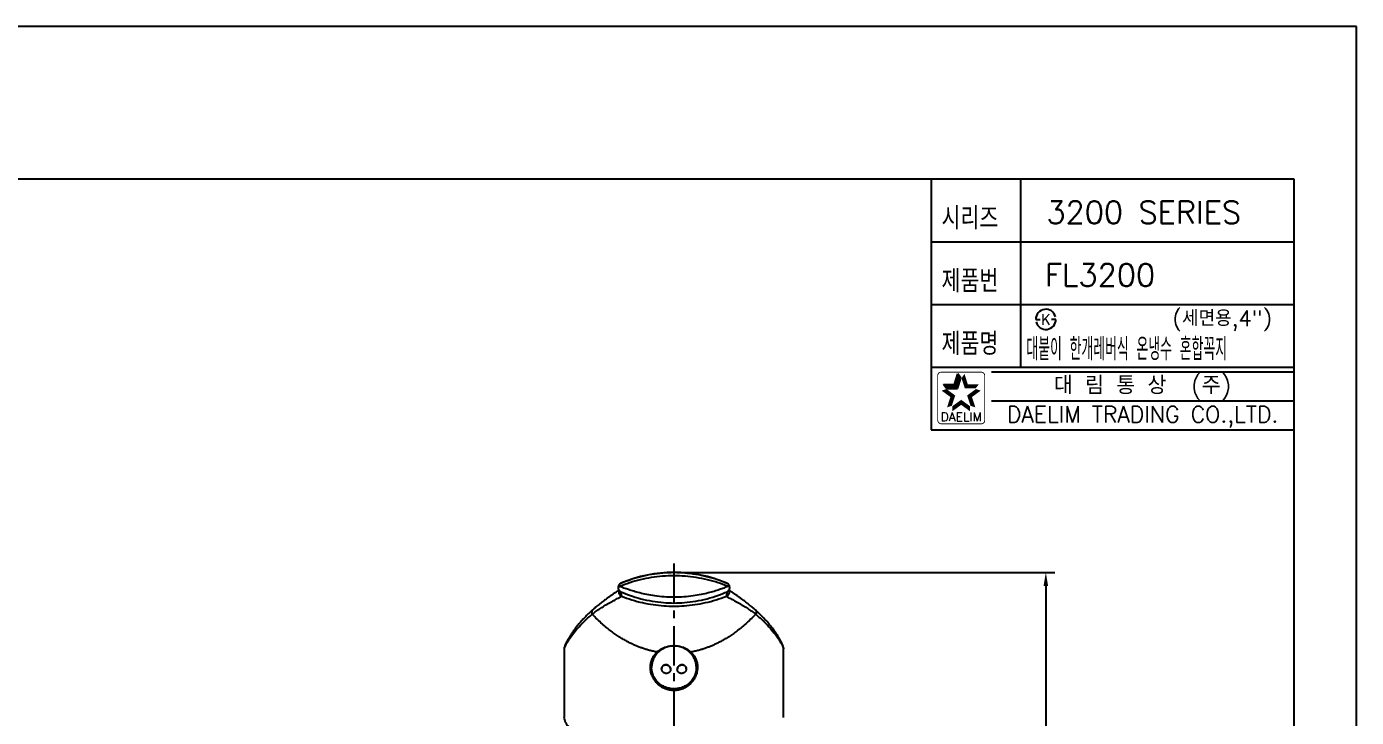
# Model space of a CAD drawing. Extents: x 589 to 1183, y 15 to 435.
# Drawn here: x 886 to 1183, y 280.9 to 435 of the extents above; entities that cross this region are included whole.
import ezdxf
from ezdxf.enums import TextEntityAlignment as Align

# ---------------------------------------------------------------- set-up
doc = ezdxf.new("R2010")
doc.units = 0
doc.header["$LTSCALE"] = 7
doc.header["$MEASUREMENT"] = 0
doc.linetypes.add('CENTER', pattern=[2, 1.25, -0.25, 0.25, -0.25])
doc.layers.get('0').update_dxf_attribs({"color": 2, "linetype": 'CONTINUOUS'})
for name, color, linetype in [('CL', 1, 'CENTER'), ('DIM', 2, 'CONTINUOUS'), ('DWG', 7, 'CONTINUOUS')]:
    doc.layers.add(name, color=color, linetype=linetype)
doc.styles.add('GHS', font='ROMANS', dxfattribs={"bigfont": 'GHS'})
doc.styles.add('HAN', font='TXT.shx', dxfattribs={"bigfont": 'GHS.shx'})
doc.styles.add('ROMANS', font='romans')

# ---------------------------------------------------------------- blocks, each defined once
blk = doc.blocks.new('KS')
at = {"layer": 'DIM'}
for p, q in [((-2.25, 0), (-1.75, 0)), ((-1.75, 0), (-1.25, 0)), ((1.75, 0), (1.25, 0)), ((2.25, 0), (1.75, 0))]:
    blk.add_line(p, q, dxfattribs=at)
for start, end in [(15, 180), (195, 0)]:
    blk.add_arc((0, 0), 2.25, start, end, dxfattribs=at)
at = {"layer": 'DIM', "style": 'HAN'}
blk.add_text('K', height=2.39, dxfattribs=at).set_placement((0, 0), align=Align.MIDDLE)
blk = doc.blocks.new('BORDER')
for p, q in [((1, 1), (0, 1)), ((1, 0), (1, 1))]:
    blk.add_line(p, q)
blk = doc.blocks.new('양식')
at = {"color": 4}
for p, q in [((1219, 386), (1768, 386)), ((1768, 386), (1768, 11))]:
    blk.add_line(p, q, dxfattribs=at)
at = {"color": 7}
for p, q in [((1687, 386), (1687, 330)), ((1707, 386), (1707, 344)), ((1687, 372), (1768, 372)), ((1687, 358), (1768, 358)), ((1687, 344), (1768, 344)), ((1687, 330), (1768, 330))]:
    blk.add_line(p, q, dxfattribs=at)
at = {"color": 2}
for p, q in [((1692.24, 340.18), (1692.99, 342.49)), ((1692.9, 339.27), (1693.65, 341.57)), ((1693.65, 341.57), (1692.99, 342.49)), ((1689.81, 340.18), (1692.24, 340.18)), ((1690.48, 339.27), (1689.81, 340.18)), ((1690.48, 339.27), (1692.9, 339.27))]:
    blk.add_line(p, q, dxfattribs=at)
at = {"color": 2, "linetype": 'Continuous'}
for p, q in [((1700.5, 343), (1768, 343)), ((1700.5, 336.5), (1768, 336.5))]:
    blk.add_line(p, q, dxfattribs=at)
at = {"color": 2, "linetype": 'Continuous', "const_width": 0.2}
for points in [[(1688.48, 342.13, -0.414214), (1689.23, 342.88)], [(1688.48, 332.13), (1688.48, 342.13, -1)], [(1689.23, 342.88), (1698.23, 342.88, -0.414214), (1698.98, 342.13, 0.043396)], [(1698.98, 342.13), (1698.98, 332.13, -0.414214), (1698.23, 331.38)], [(1698.23, 331.38), (1689.48, 331.38, -0.414214), (1688.48, 332.13, 0.672398)]]:
    blk.add_lwpolyline(points, format="xyb", dxfattribs=at)
at = {"color": 2}
for points in [[(1692.24, 340.18), (1692.9, 339.27), (1692.99, 342.49), (1693.65, 341.57)], [(1694.47, 342.49), (1693.8, 341.57), (1695.22, 340.18), (1694.55, 339.27)], [(1691.32, 337.35), (1692.4, 337.7), (1689.36, 338.78), (1690.43, 339.13)], [(1689.81, 340.18), (1690.48, 339.27), (1692.24, 340.18), (1692.9, 339.27)], [(1695.22, 340.18), (1694.55, 339.27), (1697.64, 340.18), (1696.98, 339.27)], [(1698.1, 338.78), (1697.02, 339.13), (1696.14, 337.35), (1695.06, 337.7)], [(1690.57, 335.05), (1691.65, 335.4), (1691.32, 337.35), (1692.4, 337.7)], [(1693.73, 335.6), (1693.73, 336.73), (1691.77, 334.18), (1691.77, 335.31)], [(1695.69, 334.18), (1695.69, 335.31), (1693.73, 335.6), (1693.73, 336.73)], [(1696.14, 337.35), (1695.06, 337.7), (1696.89, 335.05), (1695.81, 335.4)]]:
    blk.add_solid(points, dxfattribs=at)
at = {"xscale": 594, "yscale": 420, "zscale": 594}
blk.add_blockref('BORDER', (1188, 0), dxfattribs=at)
at = {"layer": 'DIM', "color": 4}
blk.add_blockref('KS', (1712.63, 354.68), dxfattribs=at)
at = {"color": 7, "linetype": 'Continuous'}
for s, height, style, p in [('대 림 통 상  (주)', 4, 'GHS', (1734.26, 339.7)), ('DAELIM TRADING CO.,LTD.', 3.6, 'ROMANS', (1734.26, 332.93))]:
    blk.add_text(s, height=height, dxfattribs=dict(at, style=style)).set_placement(p, align=Align.MIDDLE)
at = {"color": 2, "linetype": 'Continuous', "style": 'ROMANS'}
blk.add_text('DAELIM', height=2, dxfattribs=at).set_placement((1693.73, 331.93), align=Align.CENTER)
at = {"layer": 'DIM', "style": 'GHS', "width": 0.8}
for s, p in [('시리즈', (1689.34, 374.73)), ('제품번', (1689.34, 360.73)), ('제품명', (1689.34, 346.73))]:
    blk.add_text(s, height=5, dxfattribs=at).set_placement(p)

msp = doc.modelspace()

# ---------------------------------------------------------------- linework, layer by layer
at = {"layer": 'CL'}
msp.add_line((1030.58, 315.22), (1030.58, 47.08), dxfattribs=at)
at = {"layer": 'DIM'}
for p, q in [((1031.58, 313.22), (1115.64, 313.22)), ((1113.64, 310.22), (1113.64, 198.07))]:
    msp.add_line(p, q, dxfattribs=at)
msp.add_solid([(1113.14, 310.22), (1114.14, 310.22), (1113.64, 313.22)], dxfattribs=at)
at = {"layer": 'DWG'}
for p, q in [((1018.14, 310.07), (1018.14, 310.07)), ((1018.73, 310.78), (1018.73, 310.78)), ((1042.43, 310.78), (1042.43, 310.78)), ((1043.02, 310.06), (1043.02, 310.07)), ((1018.25, 308.81), (1018.25, 308.8)), ((1042.91, 308.8), (1042.91, 308.8)), ((1006.08, 296.17), (1006.08, 296.16)), ((1006.08, 296.17), (1006.08, 296.16)), ((1006.08, 296.16), (1006.08, 280.87)), ((1055.08, 280.87), (1055.08, 296.16)), ((1055.08, 296.16), (1055.08, 296.15)), ((1055.08, 296.15), (1055.08, 296.15))]:
    msp.add_line(p, q, dxfattribs=at)
msp.add_arc((1030.58, 283.22), 30, 66.7374, 113.2612, dxfattribs=at)
for points in [[(1030.58, 312.47), (1028.04, 312.37), (1025.52, 312.06), (1023.06, 311.56), (1020.71, 310.89), (1018.53, 310.08)], [(1030.58, 313.16), (1028.07, 313.05), (1025.59, 312.75), (1023.17, 312.24), (1020.86, 311.56), (1018.74, 310.76)], [(1042.42, 310.76), (1040.28, 311.57), (1037.95, 312.25), (1035.5, 312.76), (1033.01, 313.06), (1030.58, 313.16)], [(1042.63, 310.08), (1040.43, 310.9), (1038.05, 311.57), (1035.57, 312.07), (1033.05, 312.37), (1030.58, 312.47)], [(1018.05, 309.09), (1017.91, 308.99), (1017.75, 308.88), (1017.57, 308.76), (1017.38, 308.63), (1017.17, 308.49), (1016.95, 308.33), (1016.71, 308.17), (1016.46, 308), (1016.19, 307.8), (1015.9, 307.6), (1015.58, 307.37), (1015.25, 307.13), (1014.89, 306.86), (1014.51, 306.57), (1014.11, 306.26), (1013.69, 305.92), (1013.24, 305.55), (1012.77, 305.15), (1012.4, 304.83)], [(1018.23, 309.21), (1018.18, 309.18), (1018.05, 309.09)], [(1018.14, 310.07), (1018.11, 309.72), (1018.21, 309.39), (1018.42, 309.11), (1018.7, 308.91)], [(1018.68, 310.76), (1018.57, 310.69), (1018.34, 310.48), (1018.24, 310.33), (1018.19, 310.21), (1018.16, 310.13), (1018.14, 310.07)], [(1018.71, 310.74), (1018.51, 310.63), (1018.34, 310.47), (1018.22, 310.28), (1018.14, 310.07)], [(1018.14, 310.07), (1018.27, 310.07), (1018.4, 310.08), (1018.53, 310.08)], [(1018.21, 309.4), (1018.21, 309.37), (1018.22, 309.31), (1018.22, 309.24), (1018.23, 309.17), (1018.24, 309.09), (1018.24, 309), (1018.25, 308.9), (1018.25, 308.8)], [(1030.58, 307.68), (1028.37, 307.76), (1026.29, 307.98), (1024.49, 308.28), (1022.94, 308.63), (1021.6, 309), (1020.43, 309.37), (1019.41, 309.73), (1018.53, 310.08)], [(1018.73, 310.78), (1018.68, 310.76)], [(1018.7, 308.91), (1020.67, 308.13), (1023.18, 307.35), (1025.73, 306.8), (1028.27, 306.49), (1030.58, 306.39)], [(1018.74, 310.76), (1018.71, 310.74)], [(1018.73, 310.75), (1018.71, 310.74)], [(1018.8, 308.61), (1018.77, 308.91)], [(1042.63, 310.08), (1041.75, 309.73), (1040.73, 309.37), (1039.56, 308.99), (1038.22, 308.63), (1036.67, 308.28), (1034.87, 307.98), (1032.79, 307.76), (1030.58, 307.68)], [(1030.58, 306.39), (1032.91, 306.49), (1035.45, 306.8), (1037.99, 307.35), (1040.5, 308.13), (1042.46, 308.91)], [(1042.39, 308.91), (1042.36, 308.89)], [(1042.36, 308.89), (1042.36, 308.61)], [(1042.45, 310.74), (1042.42, 310.76)], [(1042.46, 310.77), (1042.43, 310.78)], [(1042.45, 310.74), (1042.43, 310.75)], [(1043.02, 310.07), (1042.94, 310.28), (1042.82, 310.47), (1042.65, 310.63), (1042.45, 310.74)], [(1043.02, 310.07), (1043.01, 310.13), (1042.98, 310.21), (1042.92, 310.32), (1042.82, 310.48), (1042.6, 310.69), (1042.46, 310.77)], [(1042.46, 308.91), (1042.75, 309.1), (1042.95, 309.39), (1043.05, 309.72), (1043.02, 310.06)], [(1043.02, 310.06), (1042.89, 310.07), (1042.76, 310.08), (1042.63, 310.08)], [(1042.91, 308.8), (1042.92, 308.9), (1042.92, 309), (1042.93, 309.09), (1042.93, 309.17), (1042.94, 309.24), (1042.95, 309.31), (1042.95, 309.37), (1042.96, 309.4)], [(1043.11, 309.09), (1043.03, 309.15), (1042.94, 309.21)], [(1048.76, 304.83), (1048.39, 305.16), (1047.92, 305.55), (1047.48, 305.91), (1047.07, 306.25), (1046.67, 306.56), (1046.3, 306.84), (1045.94, 307.1), (1045.61, 307.35), (1045.3, 307.57), (1045.01, 307.78), (1044.74, 307.97), (1044.49, 308.15), (1044.25, 308.31), (1044.03, 308.46), (1043.82, 308.6), (1043.63, 308.73), (1043.46, 308.85), (1043.3, 308.96), (1043.16, 309.06), (1043.11, 309.09)], [(1012.31, 303.89), (1012.65, 304.14), (1013.01, 304.41), (1013.4, 304.69), (1013.82, 304.97), (1014.27, 305.27), (1014.74, 305.57), (1015.24, 305.88), (1015.77, 306.2), (1016.34, 306.52), (1016.93, 306.84), (1017.48, 307.13), (1017.93, 307.37), (1018.28, 307.55), (1018.53, 307.69), (1018.71, 307.79), (1018.81, 307.86), (1018.86, 307.9)], [(1018.25, 308.8), (1018.26, 308.66), (1018.37, 308.34), (1018.58, 308.08), (1018.86, 307.9)], [(1018.86, 307.9), (1018.8, 308.61)], [(1018.86, 307.9), (1021.16, 307.1), (1023.52, 306.47), (1025.91, 306.03), (1028.29, 305.77), (1030.58, 305.69)], [(1030.58, 305.69), (1032.88, 305.77), (1035.26, 306.03), (1037.65, 306.47), (1040.01, 307.1), (1042.3, 307.9)], [(1042.91, 308.8), (1042.9, 308.66), (1042.79, 308.34), (1042.58, 308.08), (1042.3, 307.9)], [(1042.36, 308.61), (1042.3, 307.9)], [(1042.3, 307.9), (1042.35, 307.86), (1042.46, 307.79), (1042.63, 307.69), (1042.87, 307.55), (1043.2, 307.38), (1043.62, 307.17), (1044.13, 306.9), (1044.71, 306.58), (1045.3, 306.25), (1045.85, 305.92), (1046.37, 305.6), (1046.87, 305.28), (1047.34, 304.97), (1047.78, 304.67), (1048.18, 304.39), (1048.54, 304.12), (1048.85, 303.89)], [(1012.4, 304.83), (1011.52, 304.03), (1010.65, 303.17), (1009.88, 302.33), (1009.2, 301.53), (1008.6, 300.77), (1008.07, 300.06), (1007.61, 299.39), (1007.22, 298.78), (1006.89, 298.22), (1006.62, 297.71), (1006.4, 297.28), (1006.24, 296.89), (1006.13, 296.55), (1006.08, 296.16)], [(1006.08, 296.16), (1006.14, 296.41), (1006.34, 296.85), (1006.69, 297.5), (1007.24, 298.35), (1008, 299.42), (1009.04, 300.7), (1010.44, 302.19), (1012.31, 303.89)], [(1012.4, 304.83), (1012.29, 304.7), (1012.21, 304.46), (1012.21, 304.18), (1012.31, 303.89)], [(1026.79, 295.43), (1025.92, 295.61), (1025.1, 295.82), (1024.32, 296.04), (1023.57, 296.29), (1022.84, 296.55), (1022.11, 296.85), (1021.38, 297.17), (1020.65, 297.52), (1019.9, 297.92), (1019.12, 298.36), (1018.31, 298.87), (1017.45, 299.44), (1016.54, 300.11), (1015.58, 300.87), (1014.55, 301.75), (1013.46, 302.75), (1012.31, 303.89)], [(1048.85, 303.89), (1047.7, 302.75), (1046.61, 301.75), (1045.59, 300.87), (1044.63, 300.11), (1043.72, 299.45), (1042.86, 298.87), (1042.05, 298.37), (1041.28, 297.93), (1040.54, 297.54), (1039.81, 297.18), (1039.09, 296.86), (1038.37, 296.57), (1037.63, 296.3), (1036.88, 296.05), (1036.09, 295.82), (1035.26, 295.62), (1034.37, 295.43)], [(1055.08, 296.16), (1055, 296.67), (1054.82, 297.14), (1054.56, 297.68), (1054.21, 298.32), (1053.77, 299.05), (1053.23, 299.86), (1052.58, 300.75), (1051.82, 301.71), (1050.91, 302.74), (1049.86, 303.82), (1048.76, 304.83)], [(1048.76, 304.83), (1048.87, 304.7), (1048.96, 304.46), (1048.95, 304.18), (1048.85, 303.89)], [(1048.85, 303.89), (1050.73, 302.19), (1052.12, 300.69), (1053.16, 299.41), (1053.93, 298.35), (1054.47, 297.49), (1054.83, 296.85), (1055.02, 296.41), (1055.08, 296.16)], [(1006.08, 296.16), (1006.08, 294.09), (1006.08, 287.67), (1006.08, 280.88)], [(1025.33, 292.04), (1025.42, 292.94), (1025.7, 293.86), (1026.16, 294.7), (1026.79, 295.43)], [(1026.83, 295.33), (1026.6, 295.06), (1026.3, 294.63), (1026.04, 294.17), (1025.84, 293.69), (1025.7, 293.2), (1025.61, 292.68), (1025.58, 292.17)], [(1026.93, 295.3), (1026.6, 294.92), (1026.3, 294.49), (1026.04, 294.03), (1025.84, 293.55), (1025.7, 293.05), (1025.61, 292.54), (1025.58, 292.2)], [(1026.79, 295.43), (1027.42, 295.94), (1028.13, 296.34), (1028.91, 296.63), (1029.74, 296.8), (1030.58, 296.86)], [(1026.95, 295.46), (1026.83, 295.33)], [(1026.95, 295.31), (1026.93, 295.3)], [(1034.21, 295.31), (1033.82, 295.67), (1033.39, 295.98), (1032.92, 296.25), (1032.43, 296.47), (1031.92, 296.63), (1031.39, 296.74), (1030.85, 296.8), (1030.31, 296.8), (1029.77, 296.74), (1029.24, 296.63), (1028.73, 296.47), (1028.24, 296.25), (1027.78, 295.98), (1027.34, 295.67), (1026.95, 295.31)], [(1028.16, 296.35), (1027.78, 296.12), (1027.34, 295.81), (1026.95, 295.46)], [(1030.58, 296.86), (1031.43, 296.8), (1032.25, 296.63), (1033.03, 296.34), (1033.75, 295.94), (1034.37, 295.43)], [(1034.21, 295.46), (1033.82, 295.81), (1033.39, 296.12), (1033, 296.35)], [(1034.33, 295.33), (1034.21, 295.46)], [(1034.23, 295.3), (1034.21, 295.31)], [(1035.58, 292.2), (1035.55, 292.54), (1035.46, 293.05), (1035.32, 293.55), (1035.12, 294.03), (1034.87, 294.49), (1034.56, 294.92), (1034.23, 295.3)], [(1035.58, 292.17), (1035.55, 292.68), (1035.46, 293.2), (1035.32, 293.69), (1035.12, 294.17), (1034.87, 294.63), (1034.56, 295.06), (1034.33, 295.33)], [(1034.37, 295.43), (1035, 294.7), (1035.47, 293.86), (1035.75, 292.94), (1035.83, 292.04)], [(1055.08, 280.88), (1055.08, 287.67), (1055.08, 294.09), (1055.08, 296.15)], [(1030.58, 286.85), (1029.57, 286.96), (1028.59, 287.25), (1027.69, 287.73), (1026.9, 288.38), (1026.25, 289.16), (1025.76, 290.04), (1025.45, 290.99), (1025.33, 291.97), (1025.33, 292.04)], [(1030.58, 287.15), (1029.33, 287.29), (1028.14, 287.72), (1027.1, 288.41), (1026.26, 289.32), (1025.67, 290.39), (1025.37, 291.56), (1025.34, 291.96)], [(1025.58, 292.2), (1025.58, 292.17)], [(1025.58, 292.17), (1025.58, 292.03)], [(1035.58, 292.03), (1035.55, 291.51), (1035.46, 291), (1035.32, 290.5), (1035.12, 290.02), (1034.87, 289.56), (1034.56, 289.13), (1034.21, 288.74), (1033.82, 288.38), (1033.39, 288.07), (1032.92, 287.8), (1032.43, 287.58), (1031.92, 287.42), (1031.39, 287.31), (1030.85, 287.25), (1030.31, 287.25), (1029.77, 287.31), (1029.24, 287.42), (1028.73, 287.58), (1028.24, 287.8), (1027.78, 288.07), (1027.34, 288.38), (1026.95, 288.74), (1026.6, 289.13), (1026.3, 289.56), (1026.04, 290.02), (1025.84, 290.5), (1025.7, 291), (1025.61, 291.51), (1025.58, 292.03)], [(1028.83, 292.61), (1028.64, 292.6), (1028.44, 292.55), (1028.27, 292.47), (1028.12, 292.36), (1028, 292.23), (1027.91, 292.07), (1027.85, 291.89), (1027.83, 291.71)], [(1027.83, 291.69), (1027.84, 291.79), (1027.88, 291.98), (1027.96, 292.16), (1028.08, 292.31), (1028.24, 292.44), (1028.42, 292.53), (1028.62, 292.58), (1028.83, 292.59)], [(1028.83, 290.68), (1028.62, 290.71), (1028.42, 290.79), (1028.24, 290.9), (1028.08, 291.04), (1027.96, 291.21), (1027.88, 291.4), (1027.84, 291.59), (1027.83, 291.69)], [(1029.83, 291.59), (1029.82, 291.71), (1029.81, 291.8), (1029.78, 291.89), (1029.76, 291.96), (1029.73, 292.03), (1029.69, 292.09), (1029.65, 292.15), (1029.61, 292.2), (1029.57, 292.25), (1029.52, 292.3), (1029.47, 292.35), (1029.41, 292.4), (1029.34, 292.44), (1029.27, 292.48), (1029.18, 292.52), (1029.08, 292.56), (1028.97, 292.59), (1028.83, 292.61)], [(1028.83, 292.59), (1029.04, 292.56), (1029.24, 292.48), (1029.42, 292.37), (1029.56, 292.25), (1029.66, 292.13), (1029.73, 292.01), (1029.77, 291.9), (1029.81, 291.79), (1029.83, 291.69), (1029.83, 291.58)], [(1029.83, 291.58), (1029.83, 291.47), (1029.81, 291.37), (1029.78, 291.26), (1029.73, 291.16), (1029.66, 291.05), (1029.56, 290.93), (1029.42, 290.83), (1029.24, 290.74), (1029.04, 290.69), (1028.83, 290.68)], [(1035.83, 292.04), (1035.83, 291.97), (1035.72, 290.99), (1035.41, 290.04), (1034.92, 289.15), (1034.26, 288.38), (1033.47, 287.73), (1032.57, 287.25), (1031.6, 286.95), (1030.58, 286.85)], [(1030.58, 287.15), (1031.84, 287.29), (1033.02, 287.72), (1034.06, 288.41), (1034.9, 289.32), (1035.49, 290.39), (1035.79, 291.56), (1035.83, 291.96)], [(1032.33, 292.61), (1032.16, 292.58), (1032.02, 292.54), (1031.9, 292.49), (1031.8, 292.43), (1031.71, 292.36), (1031.64, 292.3), (1031.58, 292.24), (1031.53, 292.18), (1031.49, 292.12), (1031.46, 292.06), (1031.42, 292), (1031.39, 291.93), (1031.37, 291.86), (1031.35, 291.8), (1031.34, 291.73), (1031.33, 291.66), (1031.33, 291.59)], [(1031.33, 291.58), (1031.34, 291.68), (1031.36, 291.79), (1031.39, 291.89), (1031.43, 292), (1031.5, 292.12), (1031.61, 292.25), (1031.74, 292.37), (1031.92, 292.48), (1032.12, 292.56), (1032.33, 292.59)], [(1032.33, 290.68), (1032.12, 290.69), (1031.92, 290.74), (1031.74, 290.83), (1031.61, 290.94), (1031.5, 291.05), (1031.43, 291.16), (1031.39, 291.27), (1031.36, 291.37), (1031.34, 291.47), (1031.33, 291.58)], [(1033.33, 291.71), (1033.31, 291.89), (1033.26, 292.07), (1033.17, 292.23), (1033.04, 292.36), (1032.89, 292.47), (1032.72, 292.55), (1032.53, 292.6), (1032.33, 292.61)], [(1032.33, 292.59), (1032.54, 292.58), (1032.74, 292.53), (1032.92, 292.44), (1033.08, 292.31), (1033.2, 292.16), (1033.28, 291.98), (1033.33, 291.79), (1033.33, 291.69)], [(1033.33, 291.69), (1033.33, 291.59), (1033.28, 291.4), (1033.2, 291.21), (1033.08, 291.04), (1032.92, 290.9), (1032.74, 290.79), (1032.54, 290.71), (1032.33, 290.68)], [(1035.58, 292.17), (1035.58, 292.2)], [(1035.58, 292.03), (1035.58, 292.17)], [(1008.2, 277.95), (1007.28, 278.65), (1006.38, 279.75), (1006.08, 280.87)]]:
    msp.add_spline(points, degree=3, dxfattribs=at)

# ---------------------------------------------------------------- block references
at = {"layer": 'DIM'}
msp.add_blockref('양식', (-599, 15), dxfattribs=at)

# ---------------------------------------------------------------- texts
at = {"color": 7, "style": 'GHS'}
for s, p in [('3200 SERIES', (1135.51, 393.58)), ('FL3200', (1125.74, 379.58))]:
    msp.add_text(s, height=5, dxfattribs=at).set_placement(p, align=Align.MIDDLE)
at = {"style": 'GHS'}
msp.add_text('(세면용,4")', height=3.5, dxfattribs=at).set_placement((1141.95, 368.18))
at = {"style": 'GHS', "width": 0.5}
msp.add_text('대붙이 한개레버식 온냉수 혼합꼭지', height=5, dxfattribs=at).set_placement((1109.29, 360.56))

doc.saveas('drawing.dxf')
